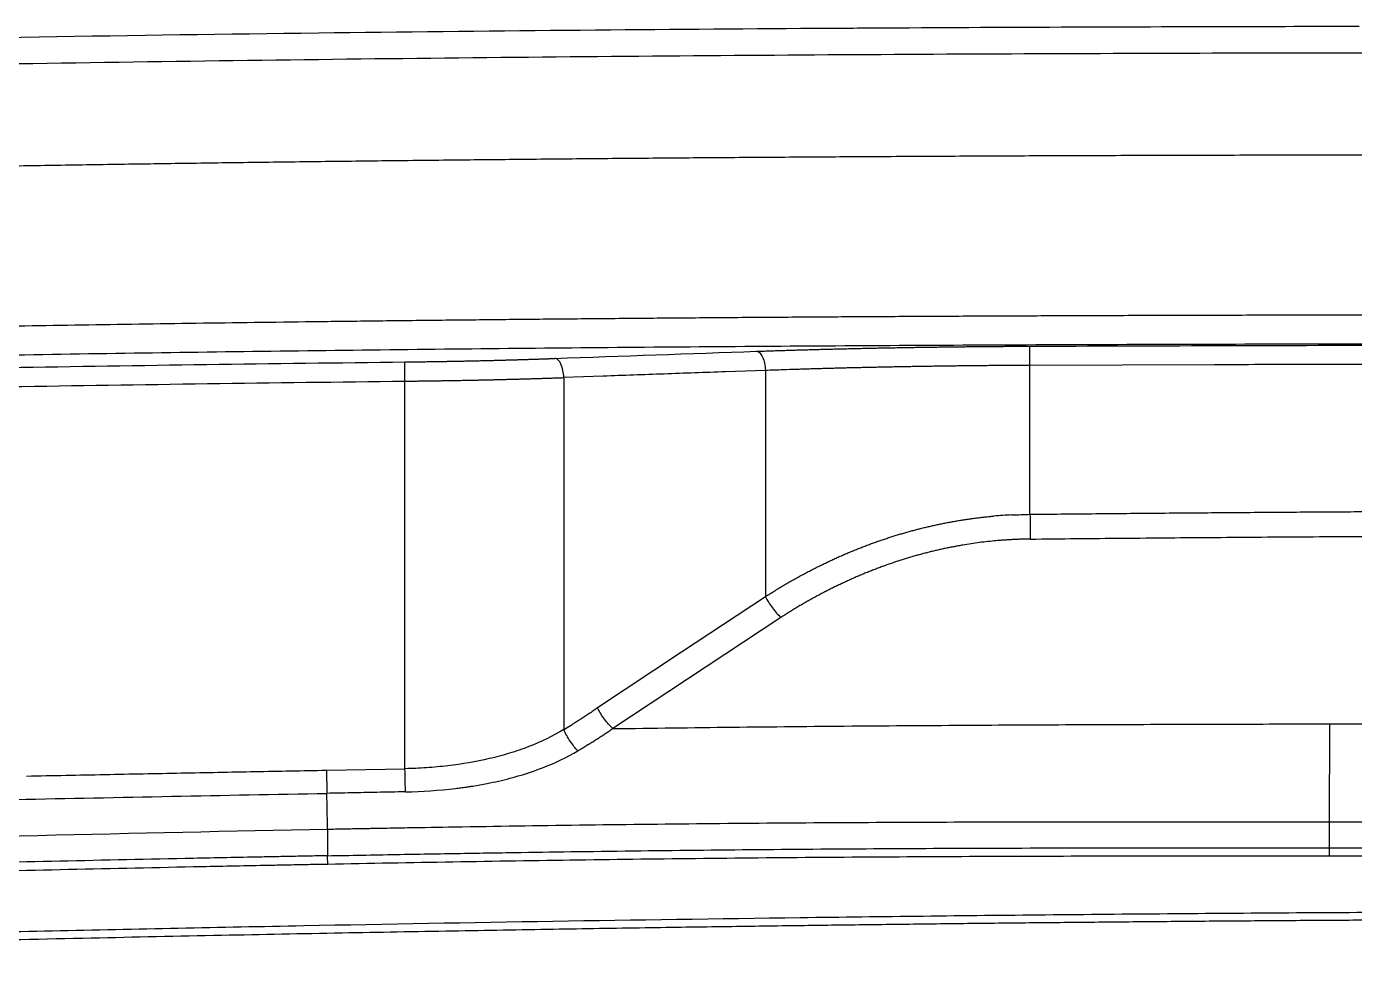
# Model space of a CAD drawing. Extents: x -50 to 28, y -10 to 124.
# Drawn here: x -24.33 to -14.53, y 71.88 to 78.93 of the extents above; entities that cross this region are included whole.
import ezdxf

# ---------------------------------------------------------------- set-up
doc = ezdxf.new("R2010")
doc.units = 0
doc.header["$MEASUREMENT"] = 0
doc.layers.add('GEOMETRY', color=2, linetype='Continuous', lineweight=25)

# ---------------------------------------------------------------- blocks, each defined once
blk = doc.blocks.new('2026 EXCURSION-ENTICE')
at = {"layer": 'GEOMETRY'}
for p, q in [((-7.3957, -2.537), (-7.6891, -2.5473)), ((-7.3955, -2.5369), (-7.3955, -4.2059)), ((-4.0825, -2.4951), (-5.4433, -2.4997)), ((-5.4433, -3.5982), (-5.4433, -2.4997)), ((-10.054, -5.4746), (-10.054, -2.6159)), ((-8.5926, -2.5795), (-8.8826, -2.5899)), ((-8.8826, -2.5899), (-8.8826, -5.1854)), ((-7.3957, -4.2059), (-8.0152, -4.616)), ((-7.2813, -4.3591), (-8.5201, -5.1792)), ((-8.0152, -4.616), (-8.6345, -5.026)), ((-8.8826, -5.1854), (-8.8198, -5.148)), ((-10.6334, -5.4857), (-10.3426, -5.4801)), ((-10.3426, -5.4801), (-10.054, -5.4746)), ((-3.2337, -6.0576), (-3.2337, -5.8665)), ((-10.6252, -5.92), (-10.6252, -6.1166)), ((-3.2337, -6.0576), (0, -6.0576))]:
    blk.add_line(p, q, dxfattribs=at)
for points in [[(-10.6933, -0.0492), (-12.0412, -0.0658), (-13.4434, -0.0878), (-14.8694, -0.117)], [(-3.9987, -0.0023), (-4.8306, -0.0042), (-5.7324, -0.0076), (-6.6887, -0.0133)], [(-3.0144, -0.0005), (-3.3301, -0.0009), (-3.6585, -0.0015), (-3.9987, -0.0023)], [(-5.4439, -2.3582), (-4.5366, -2.3545), (-3.6293, -2.3522), (-2.722, -2.3506)], [(-8.9478, -2.4486), (-8.4518, -2.4303), (-7.9562, -2.4127), (-7.4606, -2.3956)], [(-7.2639, -2.5327), (-7.3081, -2.5342), (-7.352, -2.5356), (-7.3955, -2.537)], [(-7.1665, -2.5296), (-7.1991, -2.5306), (-7.2316, -2.5317), (-7.2639, -2.5327)], [(-5.5769, -3.6031), (-5.6214, -3.605), (-5.6658, -3.6078), (-5.7101, -3.6114)], [(-5.577, -3.6031), (-5.5324, -3.6015), (-5.4879, -3.5998), (-5.4433, -3.5982)], [(-8.8826, -5.1854), (-8.9623, -5.2337), (-9.0489, -5.2757), (-9.1409, -5.3115)], [(-8.5201, -5.1792), (-8.2272, -5.1751), (-7.9344, -5.1715), (-7.6415, -5.1682)], [(-7.6415, -5.1682), (-7.053, -5.1617), (-6.4645, -5.1569), (-5.876, -5.1534)], [(-9.2829, -5.3605), (-9.3315, -5.3754), (-9.3813, -5.3887), (-9.4319, -5.4005)], [(-9.1409, -5.3115), (-9.187, -5.3294), (-9.2344, -5.3457), (-9.2829, -5.3605)], [(-9.0401, -5.4684), (-8.9473, -5.4326), (-8.8595, -5.3908), (-8.7779, -5.3427)], [(-9.895, -5.4678), (-9.9478, -5.4714), (-10.0009, -5.4736), (-10.054, -5.4746)], [(-9.7374, -5.4533), (-9.7895, -5.4594), (-9.8421, -5.4643), (-9.895, -5.4678)], [(-9.4319, -5.4005), (-9.5307, -5.4236), (-9.6331, -5.441), (-9.7374, -5.4533)], [(-9.2798, -5.5453), (-9.197, -5.5235), (-9.1169, -5.498), (-9.0401, -5.4684)], [(-9.4489, -5.5838), (-9.3915, -5.5726), (-9.3351, -5.5598), (-9.2798, -5.5453)], [(-10.0509, -5.6454), (-9.9267, -5.6431), (-9.8027, -5.6347), (-9.681, -5.6201)], [(-9.681, -5.6201), (-9.6684, -5.6186), (-9.6558, -5.617), (-9.6432, -5.6154)], [(-9.6432, -5.6154), (-9.6295, -5.6136), (-9.6158, -5.6117), (-9.6022, -5.6097)], [(-9.5533, -5.6023), (-9.5359, -5.5995), (-9.5185, -5.5966), (-9.5012, -5.5936)], [(-9.5012, -5.5936), (-9.4837, -5.5905), (-9.4663, -5.5872), (-9.4489, -5.5838)], [(-8.7673, -5.8897), (-8.1528, -5.8815), (-7.5385, -5.8756), (-6.9239, -5.8719)], [(-6.9239, -5.8719), (-6.3094, -5.8682), (-5.6947, -5.8665), (-5.0797, -5.866)], [(-5.0797, -5.866), (-4.7722, -5.8658), (-4.4646, -5.8658), (-4.1569, -5.8659)], [(-4.1569, -5.8659), (-3.8496, -5.866), (-3.5421, -5.8663), (-3.2346, -5.8665)], [(-3.2346, -5.8665), (-2.1564, -5.8672), (-1.0782, -5.8675), (0, -5.8675)], [(-14.9, -6.022), (-13.475, -5.9819), (-12.0501, -5.9477), (-10.6252, -5.92)], [(-9.6891, -5.9035), (-9.3818, -5.8984), (-9.0745, -5.8938), (-8.7673, -5.8897)], [(-3.234, -6.1165), (-3.2339, -6.0929), (-3.2338, -6.0731), (-3.2337, -6.0576)], [(-10.624, -6.1776), (-10.6245, -6.1527), (-10.6249, -6.1322), (-10.6252, -6.1166)]]:
    blk.add_open_spline(points, degree=3, dxfattribs=at)
for points, knots in [([(-6.6887, -0.0133), (-6.8367, -0.0141), (-8.1006, -0.022), (-9.4539, -0.034), (-10.6933, -0.0492)], [474.750759, 474.750759, 474.750759, 474.750759, 486.41971, 573.546133, 573.546133, 573.546133, 573.546133]), ([(0, -0.1955), (-0.3224, -0.1955), (-0.6803, -0.1953), (-1.4508, -0.1951), (-1.8633, -0.1951), (-2.7301, -0.1956), (-3.1843, -0.1961), (-4.1248, -0.1979), (-4.6111, -0.1993), (-5.6084, -0.203), (-6.1194, -0.2054), (-7.1605, -0.2115), (-7.6907, -0.2152), (-8.7662, -0.224), (-9.3115, -0.2292), (-10.4135, -0.2411), (-10.9702, -0.2479), (-12.092, -0.2634), (-12.6571, -0.2721), (-13.7933, -0.2914), (-14.3643, -0.3021), (-16.0833, -0.3376), (-17.2375, -0.3658), (-19.5446, -0.4332), (-20.6977, -0.4724), (-22.4152, -0.5414), (-22.9856, -0.5661), (-24.12, -0.6194), (-24.6841, -0.6479), (-25.2442, -0.6787)], [0, 0, 0, 0, 0.0625, 0.0625, 0.125, 0.125, 0.1875, 0.1875, 0.25, 0.25, 0.3125, 0.3125, 0.375, 0.375, 0.4375, 0.4375, 0.5, 0.5, 0.5625, 0.5625, 0.625, 0.625, 0.75, 0.75, 0.875, 0.875, 0.9375, 0.9375, 1, 1, 1, 1]), ([(-6.5387, -0.9607), (-6.7203, -0.9618), (-7.0819, -0.9639), (-7.622, -0.9677), (-8.1576, -0.9718), (-8.6886, -0.9763), (-9.2151, -0.9813), (-9.7371, -0.9866), (-10.2545, -0.9924), (-10.7674, -0.9985), (-11.2757, -1.005), (-11.7795, -1.012), (-12.2788, -1.0193), (-12.7735, -1.0271), (-13.2637, -1.0352), (-13.7493, -1.0438), (-14.2304, -1.0528), (-14.5497, -1.0591), (-14.7085, -1.0623)], [0, 0, 0, 0, 0.066663, 0.13277, 0.198322, 0.263319, 0.327761, 0.391648, 0.45498, 0.517757, 0.579979, 0.641646, 0.702759, 0.763316, 0.823319, 0.882767, 0.941661, 1, 1, 1, 1]), ([(-2.9188, -0.9487), (-3.1283, -0.949), (-3.544, -0.9495), (-4.1625, -0.9509), (-4.7709, -0.9527), (-5.3692, -0.9549), (-5.9573, -0.9575), (-6.346, -0.9597), (-6.5387, -0.9607)], [0, 0, 0, 0, 0.173652, 0.34451, 0.512574, 0.677843, 0.840318, 1, 1, 1, 1]), ([(-17.9966, -2.321), (-17.8713, -2.3174), (-17.6197, -2.3103), (-17.2407, -2.3001), (-16.8584, -2.2902), (-16.4728, -2.2805), (-16.084, -2.2712), (-15.692, -2.2621), (-15.2967, -2.2534), (-14.8981, -2.2449), (-14.4963, -2.2367), (-14.0913, -2.2288), (-13.683, -2.2212), (-13.2714, -2.2139), (-12.8566, -2.2069), (-12.4386, -2.2002), (-12.0173, -2.1938), (-11.5927, -2.1876), (-11.1649, -2.1818), (-10.7338, -2.1763), (-10.2995, -2.171), (-9.862, -2.166), (-9.4212, -2.1614), (-8.9771, -2.157), (-8.5298, -2.1529), (-8.0792, -2.1491), (-7.6254, -2.1456), (-7.3218, -2.1435), (-7.1694, -2.1425)], [0, 0, 0, 0, 0.0347166, 0.0697326, 0.105048, 0.1406628, 0.176577, 0.2127907, 0.2493039, 0.2861167, 0.323229, 0.360641, 0.3983526, 0.4363638, 0.4746747, 0.5132854, 0.5521958, 0.5914059, 0.6309159, 0.6707257, 0.7108353, 0.7512447, 0.7919541, 0.8329634, 0.8742726, 0.9158817, 0.9577909, 1, 1, 1, 1]), ([(-7.1694, -2.1425), (-7.0198, -2.1415), (-6.7197, -2.1396), (-6.4197, -2.1379), (-6.2692, -2.1371)], [0, 0, 0, 0, 0.498689, 1, 1, 1, 1]), ([(-6.2692, -2.1371), (-6.1216, -2.1364), (-5.8193, -2.1348), (-5.3553, -2.1329), (-4.8703, -2.131), (-4.3643, -2.1294), (-3.8373, -2.128), (-3.2893, -2.1267), (-2.3334, -2.1249), (-0.9632, -2.1234), (0.844, -2.1234), (2.6503, -2.1252), (4.4706, -2.1293), (6.2655, -2.1362), (8.6973, -2.1525), (11.6629, -2.1848), (14.6294, -2.2368), (16.9551, -2.2914), (18.3394, -2.3302), (19.3219, -2.3611), (19.9224, -2.381), (20.513, -2.4018), (21.0937, -2.4234), (21.6645, -2.4457), (22.0417, -2.4614), (22.2287, -2.4692)], [0, 0, 0, 0, 0.015542, 0.031821, 0.048837, 0.06659, 0.08508, 0.104306, 0.12427, 0.185687, 0.248533, 0.31448, 0.375814, 0.440132, 0.503402, 0.631776, 0.752293, 0.815682, 0.876634, 0.898062, 0.919143, 0.939877, 0.960264, 0.980305, 1, 1, 1, 1]), ([(36.6428, -38.9849), (36.6428, -38.9538), (36.6428, -38.9209), (36.6428, -38.8518), (36.6428, -38.8157), (36.6428, -38.7044), (36.6428, -38.6259), (36.6429, -38.4716), (36.6429, -38.3959), (36.6429, -38.2918), (36.6429, -38.2586), (36.6429, -38.196), (36.6429, -38.1665), (36.643, -38.1112), (36.643, -38.0854), (36.643, -38.0366), (36.643, -38.0136), (36.643, -37.9686), (36.643, -37.9463), (36.643, -37.9016), (36.643, -37.8792), (36.643, -37.7674), (36.6431, -37.6779), (36.6431, -37.2302), (36.643, -36.8711), (36.6425, -36.1483), (36.642, -35.7846), (36.6407, -35.0531), (36.6397, -34.6853), (36.6362, -33.5784), (36.6327, -32.8363), (36.6258, -31.7329), (36.6232, -31.3667), (36.6174, -30.6389), (36.6143, -30.2773), (36.6073, -29.5579), (36.6036, -29.2001), (36.5954, -28.4845), (36.5909, -28.1267), (36.5766, -27.0538), (36.5657, -26.3392), (36.5282, -24.1982), (36.497, -22.7741), (36.4381, -20.634), (36.4164, -19.92), (36.3801, -18.8478), (36.3674, -18.4902), (36.3408, -17.775), (36.3267, -17.4174), (36.2972, -16.7019), (36.2818, -16.3439), (36.2492, -15.6276), (36.2321, -15.2693), (36.1961, -14.5528), (36.1772, -14.1946), (36.1373, -13.4788), (36.1163, -13.1213), (36.0491, -12.0493), (35.9987, -11.335), (35.8805, -9.9073), (35.8128, -9.1939), (35.7232, -8.3929), (35.713, -8.3039), (35.6975, -8.1705), (35.6923, -8.1261), (35.6818, -8.0371), (35.6765, -7.9925), (35.665, -7.9028), (35.6586, -7.8577), (35.6448, -7.7684), (35.6373, -7.7241), (35.6214, -7.6359), (35.6129, -7.5919), (35.5946, -7.5036), (35.5849, -7.4593), (35.4923, -7.0621), (35.374, -6.7174), (35.0708, -6.0592), (34.8858, -5.7456), (34.4563, -5.1619), (34.2117, -4.8918), (33.673, -4.4064), (33.379, -4.1911), (32.7534, -3.8241), (32.4219, -3.6725), (31.9069, -3.4974), (31.7324, -3.4478), (31.4674, -3.3867), (31.3785, -3.3686), (31.2447, -3.3449), (31.1999, -3.3375), (31.1102, -3.3239), (31.0652, -3.3177), (30.9981, -3.3092), (30.9757, -3.3065), (30.9311, -3.3012), (30.9089, -3.2986), (30.8644, -3.2933), (30.842, -3.2907), (30.7963, -3.2853), (30.7731, -3.2826), (30.702, -3.2744), (30.6528, -3.2687), (30.5544, -3.2576), (30.5054, -3.2521), (30.4346, -3.2442), (30.4114, -3.2416), (30.3659, -3.2366), (30.3436, -3.2342), (30.2768, -3.2269), (30.2323, -3.2221), (30.0987, -3.2078), (30.0097, -3.1985), (29.208, -3.1159), (28.4943, -3.0535), (27.0663, -2.9444), (26.3519, -2.8976), (25.4585, -2.8452), (25.2798, -2.835), (24.9224, -2.8152), (24.7437, -2.8055), (24.2082, -2.7773), (23.8523, -2.7596), (23.1438, -2.7258), (22.7911, -2.7098), (22.0879, -2.6794), (21.7373, -2.665), (21.0356, -2.6375), (20.6844, -2.6244), (19.9793, -2.5993), (19.6253, -2.5873), (18.9141, -2.5644), (18.5568, -2.5535), (17.8413, -2.5327), (17.4836, -2.5228), (16.41, -2.4947), (15.6939, -2.4779), (14.2607, -2.4478), (13.5436, -2.4345), (12.1094, -2.4109), (11.3923, -2.4007), (9.9589, -2.3829), (9.2426, -2.3754), (8.1688, -2.366), (7.8109, -2.3632), (7.2742, -2.3594), (7.0952, -2.3582), (6.734, -2.3559), (6.5517, -2.3549), (6.1823, -2.3529), (5.9953, -2.3519), (5.6165, -2.3502), (5.4248, -2.3494), (4.8447, -2.3471), (4.4512, -2.3459), (3.8632, -2.3443), (3.6676, -2.3438), (3.2794, -2.343), (3.0868, -2.3426), (2.7059, -2.3419), (2.5177, -2.3416), (2.1461, -2.3411), (1.9627, -2.3408), (1.5999, -2.3404), (1.4204, -2.3403), (1.0624, -2.34), (0.8835, -2.3399), (0.3468, -2.3397), (-0.0111, -2.3396), (-1.0845, -2.3399), (-1.8002, -2.3405), (-3.2315, -2.3427), (-3.9472, -2.3443), (-5.3786, -2.3489), (-6.0943, -2.352), (-7.5257, -2.3608), (-8.2412, -2.3663), (-9.6738, -2.3799), (-10.391, -2.3879), (-11.827, -2.4068), (-12.5458, -2.4177), (-13.983, -2.4426), (-14.7013, -2.4566), (-16.1362, -2.4882), (-16.8526, -2.5057), (-17.7473, -2.5302), (-17.9261, -2.5352), (-18.2839, -2.5455), (-18.4628, -2.5508), (-18.999, -2.5671), (-19.3554, -2.5785), (-20.0636, -2.6022), (-20.4155, -2.6146), (-21.1159, -2.6406), (-21.4645, -2.6541), (-22.1614, -2.6825), (-22.5098, -2.6974), (-23.2094, -2.7289), (-23.5607, -2.7454), (-24.2677, -2.7804), (-24.6234, -2.7989), (-25.1589, -2.8282), (-25.3376, -2.8382), (-25.695, -2.8589), (-25.8737, -2.8696), (-26.4099, -2.9025), (-26.7676, -2.9259), (-27.4834, -2.9761), (-27.8414, -3.0029), (-28.5569, -3.0608), (-28.9143, -3.0919), (-29.4497, -3.1421), (-29.6281, -3.1595), (-29.8954, -3.1866), (-29.9845, -3.1958), (-30.1181, -3.2099), (-30.1626, -3.2146), (-30.2294, -3.2218), (-30.2518, -3.2242), (-30.2974, -3.2291), (-30.3205, -3.2317), (-30.3913, -3.2394), (-30.4403, -3.2448), (-30.5396, -3.2559), (-30.5898, -3.2616), (-30.6878, -3.2727), (-30.7354, -3.2782), (-30.8272, -3.2889), (-30.8713, -3.2941), (-30.938, -3.302), (-30.9602, -3.3046), (-31.0049, -3.3101), (-31.0274, -3.3129), (-31.0947, -3.3217), (-31.1396, -3.3282), (-31.274, -3.3493), (-31.3632, -3.3657), (-31.8068, -3.4586), (-32.154, -3.5691), (-32.8192, -3.8576), (-33.1371, -4.0356), (-33.7306, -4.4522), (-34.0061, -4.6908), (-34.5034, -5.2184), (-34.7251, -5.5074), (-35.1057, -6.1243), (-35.2647, -6.4521), (-35.4513, -6.9629), (-35.5048, -7.1361), (-35.5721, -7.4008), (-35.5923, -7.4898), (-35.6191, -7.6236), (-35.6274, -7.6682), (-35.6391, -7.7352), (-35.6429, -7.7576), (-35.6501, -7.8023), (-35.6536, -7.8248), (-35.6601, -7.8689), (-35.6632, -7.8904), (-35.669, -7.9335), (-35.6718, -7.9552), (-35.6773, -7.9995), (-35.68, -8.022), (-35.6853, -8.0666), (-35.6879, -8.0888), (-35.701, -8.1998), (-35.7113, -8.2888), (-35.7416, -8.5557), (-35.7611, -8.7338), (-35.8548, -9.6244), (-35.9185, -10.3381), (-36.0299, -11.7663), (-36.0776, -12.4807), (-36.163, -13.9102), (-36.2007, -14.6252), (-36.2697, -16.0552), (-36.3009, -16.7704), (-36.3576, -18.2009), (-36.3831, -18.9162), (-36.4295, -20.3451), (-36.4503, -21.0586), (-36.488, -22.4845), (-36.5049, -23.1969), (-36.5351, -24.6223), (-36.5485, -25.3353), (-36.5723, -26.7631), (-36.5827, -27.478), (-36.5939, -28.3724), (-36.5961, -28.5513), (-36.6003, -28.9091), (-36.6023, -29.088), (-36.608, -29.6253), (-36.6116, -29.9845), (-36.618, -30.7077), (-36.621, -31.0717), (-36.6263, -31.8041), (-36.6286, -32.1726), (-36.6349, -33.2816), (-36.6379, -34.0258), (-36.6409, -35.1326), (-36.6416, -35.4999), (-36.6426, -36.2298), (-36.6429, -36.5923), (-36.6431, -37.3131), (-36.6431, -37.6713), (-36.643, -38.0739), (-36.643, -38.1187), (-36.643, -38.2079), (-36.6429, -38.2521), (-36.6429, -38.3384), (-36.6429, -38.3806), (-36.6429, -38.4626), (-36.6429, -38.5024), (-36.6428, -38.6188), (-36.6428, -38.6921), (-36.6428, -38.8373), (-36.6428, -38.9094), (-36.6428, -38.9849)], [0, 0, 0, 0, 0.000488, 0.000488, 0.000977, 0.000977, 0.001953, 0.001953, 0.00293, 0.00293, 0.003418, 0.003418, 0.003906, 0.003906, 0.004395, 0.004395, 0.004883, 0.004883, 0.005371, 0.005371, 0.005859, 0.005859, 0.007813, 0.007813, 0.015625, 0.015625, 0.023438, 0.023438, 0.03125, 0.03125, 0.046875, 0.046875, 0.054688, 0.054688, 0.0625, 0.0625, 0.070313, 0.070313, 0.078125, 0.078125, 0.09375, 0.09375, 0.125, 0.125, 0.140625, 0.140625, 0.148438, 0.148438, 0.15625, 0.15625, 0.164063, 0.164063, 0.171875, 0.171875, 0.179688, 0.179688, 0.1875, 0.1875, 0.203125, 0.203125, 0.21875, 0.21875, 0.220703, 0.220703, 0.22168, 0.22168, 0.222656, 0.222656, 0.223633, 0.223633, 0.224609, 0.224609, 0.225586, 0.225586, 0.226563, 0.226563, 0.234375, 0.234375, 0.242188, 0.242188, 0.25, 0.25, 0.257813, 0.257813, 0.265625, 0.265625, 0.269531, 0.269531, 0.271484, 0.271484, 0.272461, 0.272461, 0.273438, 0.273438, 0.273926, 0.273926, 0.274414, 0.274414, 0.274902, 0.274902, 0.275391, 0.275391, 0.276367, 0.276367, 0.277344, 0.277344, 0.277832, 0.277832, 0.27832, 0.27832, 0.279297, 0.279297, 0.28125, 0.28125, 0.296875, 0.296875, 0.3125, 0.3125, 0.316406, 0.316406, 0.320313, 0.320313, 0.328125, 0.328125, 0.335938, 0.335938, 0.34375, 0.34375, 0.351563, 0.351563, 0.359375, 0.359375, 0.367188, 0.367188, 0.375, 0.375, 0.390625, 0.390625, 0.40625, 0.40625, 0.421875, 0.421875, 0.4375, 0.4375, 0.445313, 0.445313, 0.449219, 0.449219, 0.453125, 0.453125, 0.457031, 0.457031, 0.460938, 0.460938, 0.46875, 0.46875, 0.472656, 0.472656, 0.476563, 0.476563, 0.480469, 0.480469, 0.484375, 0.484375, 0.488281, 0.488281, 0.492188, 0.492188, 0.5, 0.5, 0.515625, 0.515625, 0.53125, 0.53125, 0.546875, 0.546875, 0.5625, 0.5625, 0.578125, 0.578125, 0.59375, 0.59375, 0.609375, 0.609375, 0.625, 0.625, 0.628906, 0.628906, 0.632813, 0.632813, 0.640625, 0.640625, 0.648438, 0.648438, 0.65625, 0.65625, 0.664063, 0.664063, 0.671875, 0.671875, 0.679688, 0.679688, 0.683594, 0.683594, 0.6875, 0.6875, 0.695313, 0.695313, 0.703125, 0.703125, 0.710938, 0.710938, 0.714844, 0.714844, 0.716797, 0.716797, 0.717773, 0.717773, 0.718262, 0.718262, 0.71875, 0.71875, 0.719727, 0.719727, 0.720703, 0.720703, 0.72168, 0.72168, 0.722656, 0.722656, 0.723145, 0.723145, 0.723633, 0.723633, 0.724609, 0.724609, 0.726563, 0.726563, 0.734375, 0.734375, 0.742188, 0.742188, 0.75, 0.75, 0.757813, 0.757813, 0.765625, 0.765625, 0.769531, 0.769531, 0.771484, 0.771484, 0.772461, 0.772461, 0.772949, 0.772949, 0.773438, 0.773438, 0.773926, 0.773926, 0.774414, 0.774414, 0.774902, 0.774902, 0.775391, 0.775391, 0.777344, 0.777344, 0.78125, 0.78125, 0.796875, 0.796875, 0.8125, 0.8125, 0.828125, 0.828125, 0.84375, 0.84375, 0.859375, 0.859375, 0.875, 0.875, 0.890625, 0.890625, 0.90625, 0.90625, 0.921875, 0.921875, 0.925781, 0.925781, 0.929688, 0.929688, 0.9375, 0.9375, 0.945313, 0.945313, 0.953125, 0.953125, 0.96875, 0.96875, 0.976563, 0.976563, 0.984375, 0.984375, 0.992188, 0.992188, 0.993164, 0.993164, 0.994141, 0.994141, 0.995117, 0.995117, 0.996094, 0.996094, 0.998047, 0.998047, 1, 1, 1, 1]), ([(-9.2035, -2.4571), (-9.1938, -2.4568), (-9.1744, -2.4562), (-9.1455, -2.4553), (-9.1168, -2.4544), (-9.0882, -2.4534), (-9.0598, -2.4525), (-9.0316, -2.4515), (-9.0035, -2.4506), (-8.9755, -2.4496), (-8.9571, -2.4489), (-8.9478, -2.4486)], [0, 0, 0, 0, 0.111311, 0.222532, 0.333679, 0.444771, 0.555825, 0.666857, 0.777885, 0.888927, 1, 1, 1, 1]), ([(-8.8826, -2.5899), (-8.8831, -2.5719), (-8.8852, -2.5539), (-8.8922, -2.5204), (-8.8972, -2.505), (-8.9092, -2.4789), (-8.9162, -2.4683), (-8.9315, -2.4534), (-8.9397, -2.4491), (-8.9478, -2.4483)], [0, 0, 0, 0, 0.25, 0.25, 0.5, 0.5, 0.75, 0.75, 1, 1, 1, 1]), ([(-7.4606, -2.3956), (-7.4475, -2.3952), (-7.4214, -2.3943), (-7.382, -2.393), (-7.3424, -2.3917), (-7.3028, -2.3904), (-7.2629, -2.3892), (-7.2229, -2.3879), (-7.1828, -2.3867), (-7.1425, -2.3856), (-7.102, -2.3844), (-7.0614, -2.3833), (-7.0207, -2.3821), (-6.9934, -2.3814), (-6.9797, -2.3811)], [0, 0, 0, 0, 0.083567, 0.167066, 0.250504, 0.33389, 0.417231, 0.500535, 0.583809, 0.66706, 0.750298, 0.833528, 0.91676, 1, 1, 1, 1]), ([(-7.4606, -2.3954), (-7.4524, -2.3962), (-7.4443, -2.4005), (-7.4291, -2.4154), (-7.4221, -2.426), (-7.4101, -2.452), (-7.4052, -2.4674), (-7.3983, -2.5009), (-7.3962, -2.5189), (-7.3957, -2.5369)], [0, 0, 0, 0, 0.25, 0.25, 0.5, 0.5, 0.75, 0.75, 1, 1, 1, 1]), ([(-6.9797, -2.3811), (-6.966, -2.3807), (-6.9386, -2.38), (-6.8974, -2.3789), (-6.856, -2.3779), (-6.8146, -2.3769), (-6.7731, -2.376), (-6.7315, -2.375), (-6.6897, -2.3741), (-6.6479, -2.3732), (-6.606, -2.3723), (-6.564, -2.3715), (-6.5219, -2.3707), (-6.4938, -2.3701), (-6.4797, -2.3699)], [0, 0, 0, 0, 0.0837183, 0.1673404, 0.2508742, 0.3343275, 0.4177082, 0.501024, 0.5842829, 0.6674927, 0.7506615, 0.833797, 0.9169072, 1, 1, 1, 1]), ([(-6.4797, -2.3699), (-6.4656, -2.3696), (-6.4373, -2.3691), (-6.3949, -2.3683), (-6.3523, -2.3676), (-6.3096, -2.3669), (-6.2669, -2.3662), (-6.2241, -2.3656), (-6.1812, -2.365), (-6.1382, -2.3644), (-6.0951, -2.3638), (-6.052, -2.3632), (-6.0088, -2.3627), (-5.9799, -2.3624), (-5.9654, -2.3622)], [0, 0, 0, 0, 0.083334, 0.16664, 0.249928, 0.333206, 0.41648, 0.49976, 0.583054, 0.666368, 0.749712, 0.833093, 0.91652, 1, 1, 1, 1]), ([(-5.9654, -2.3622), (-5.951, -2.362), (-5.922, -2.3617), (-5.8785, -2.3613), (-5.8351, -2.3608), (-5.7916, -2.3604), (-5.7481, -2.3601), (-5.7047, -2.3597), (-5.6612, -2.3594), (-5.6177, -2.3591), (-5.5743, -2.3588), (-5.5308, -2.3586), (-5.4874, -2.3584), (-5.4584, -2.3583), (-5.4439, -2.3582)], [0, 0, 0, 0, 0.0837, 0.167306, 0.250826, 0.334269, 0.417643, 0.500955, 0.584214, 0.667429, 0.750606, 0.833755, 0.916884, 1, 1, 1, 1]), ([(-5.4433, -2.4997), (-5.4434, -2.4818), (-5.4435, -2.4639), (-5.4436, -2.4306), (-5.4437, -2.4152), (-5.4438, -2.3892), (-5.4438, -2.3786), (-5.4439, -2.3635), (-5.4439, -2.3591), (-5.4439, -2.3581)], [0, 0, 0, 0, 0.25, 0.25, 0.5, 0.5, 0.75, 0.75, 1, 1, 1, 1]), ([(-21.6891, -2.7533), (-21.2161, -2.7342), (-20.7423, -2.7164), (-20.0258, -2.691), (-19.786, -2.6828), (-19.3044, -2.6669), (-19.0627, -2.6592), (-18.5779, -2.6442), (-18.335, -2.637), (-17.8494, -2.623), (-17.6065, -2.6163), (-16.8777, -2.5967), (-16.3915, -2.5846), (-14.9314, -2.5508), (-13.9561, -2.5316), (-12.0049, -2.4989), (-11.0293, -2.4854), (-10.0556, -2.4744)], [0, 0, 0, 0, 0.125, 0.125, 0.1875, 0.1875, 0.25, 0.25, 0.3125, 0.3125, 0.375, 0.375, 0.5, 0.5, 0.75, 0.75, 1, 1, 1, 1]), ([(-10.0556, -2.4744), (-10.0492, -2.4744), (-10.0363, -2.4742), (-10.0233, -2.4741), (-10.0169, -2.474)], [0, 0, 0, 0, 0.500054, 1, 1, 1, 1]), ([(-10.054, -2.6159), (-10.0542, -2.598), (-10.0544, -2.5801), (-10.0548, -2.5468), (-10.055, -2.5315), (-10.0553, -2.5055), (-10.0554, -2.4948), (-10.0556, -2.4798), (-10.0556, -2.4754), (-10.0556, -2.4744)], [0, 0, 0, 0, 0.25, 0.25, 0.5, 0.5, 0.75, 0.75, 1, 1, 1, 1]), ([(-10.0169, -2.474), (-10.0067, -2.4739), (-9.9862, -2.4736), (-9.9554, -2.4732), (-9.9247, -2.4728), (-9.894, -2.4723), (-9.8633, -2.4719), (-9.8326, -2.4714), (-9.8019, -2.4709), (-9.7712, -2.4704), (-9.7507, -2.47), (-9.7405, -2.4698)], [0, 0, 0, 0, 0.11082, 0.22167, 0.332568, 0.443534, 0.554584, 0.665737, 0.777013, 0.888427, 1, 1, 1, 1]), ([(-9.7405, -2.4698), (-9.7303, -2.4696), (-9.71, -2.4693), (-9.6795, -2.4687), (-9.6491, -2.4681), (-9.6187, -2.4675), (-9.5885, -2.4669), (-9.5583, -2.4662), (-9.5282, -2.4656), (-9.4981, -2.4649), (-9.4781, -2.4644), (-9.4682, -2.4642)], [0, 0, 0, 0, 0.111195, 0.222328, 0.333416, 0.444478, 0.55553, 0.66659, 0.777677, 0.888808, 1, 1, 1, 1]), ([(-9.4682, -2.4642), (-9.4582, -2.4639), (-9.4383, -2.4634), (-9.4086, -2.4627), (-9.379, -2.462), (-9.3495, -2.4612), (-9.3201, -2.4604), (-9.2908, -2.4596), (-9.2616, -2.4588), (-9.2325, -2.4579), (-9.2132, -2.4574), (-9.2035, -2.4571)], [0, 0, 0, 0, 0.111084, 0.222136, 0.333171, 0.444207, 0.555262, 0.666351, 0.777493, 0.888703, 1, 1, 1, 1]), ([(-6.9316, -2.5227), (-6.9447, -2.523), (-6.971, -2.5238), (-7.0103, -2.5249), (-7.0495, -2.526), (-7.0886, -2.5272), (-7.1276, -2.5284), (-7.1535, -2.5292), (-7.1665, -2.5296)], [0, 0, 0, 0, 0.166016, 0.3322923, 0.4988287, 0.6656255, 0.8326825, 1, 1, 1, 1]), ([(-6.447, -2.5115), (-6.4606, -2.5117), (-6.4878, -2.5123), (-6.5285, -2.5131), (-6.5691, -2.5139), (-6.6097, -2.5148), (-6.6502, -2.5157), (-6.6906, -2.5166), (-6.731, -2.5176), (-6.7713, -2.5185), (-6.8115, -2.5195), (-6.8516, -2.5206), (-6.8917, -2.5216), (-6.9183, -2.5223), (-6.9316, -2.5227)], [0, 0, 0, 0, 0.082769, 0.16564, 0.248614, 0.33169, 0.414869, 0.498151, 0.581536, 0.665023, 0.748613, 0.832306, 0.916101, 1, 1, 1, 1]), ([(-5.4433, -2.4997), (-5.4573, -2.4998), (-5.4853, -2.4999), (-5.5272, -2.5002), (-5.5692, -2.5004), (-5.6111, -2.5007), (-5.6531, -2.501), (-5.6951, -2.5013), (-5.7371, -2.5017), (-5.7791, -2.5021), (-5.821, -2.5025), (-5.863, -2.5029), (-5.9049, -2.5033), (-5.9469, -2.5038), (-5.9888, -2.5043), (-6.0307, -2.5048), (-6.0725, -2.5054), (-6.1143, -2.506), (-6.1561, -2.5066), (-6.1978, -2.5072), (-6.2395, -2.5078), (-6.2811, -2.5085), (-6.3227, -2.5092), (-6.3642, -2.5099), (-6.4057, -2.5107), (-6.4332, -2.5112), (-6.447, -2.5115)], [0, 0, 0, 0, 0.041372, 0.08277, 0.124194, 0.165643, 0.207117, 0.248617, 0.290143, 0.331694, 0.37327, 0.414873, 0.456501, 0.498154, 0.539833, 0.581538, 0.623269, 0.665025, 0.706807, 0.748614, 0.790447, 0.832306, 0.874191, 0.916102, 0.958038, 1, 1, 1, 1]), ([(-3.4021, -2.4935), (-3.5168, -2.4938), (-3.7436, -2.4943), (-3.9704, -2.4949), (-4.0825, -2.4951)], [0, 0, 0, 0, 0.505778, 1, 1, 1, 1]), ([(-2.7217, -2.4922), (-2.8361, -2.4924), (-3.0629, -2.4928), (-3.2897, -2.4933), (-3.4021, -2.4935)], [0, 0, 0, 0, 0.504429, 1, 1, 1, 1]), ([(-15.8869, -2.7145), (-14.9162, -2.692), (-13.9436, -2.6729), (-11.998, -2.6404), (-11.0252, -2.6269), (-10.054, -2.6159)], [0, 0, 0, 0, 0.5, 0.5, 1, 1, 1, 1]), ([(-10.054, -2.6159), (-10.0443, -2.6158), (-10.0247, -2.6156), (-9.9954, -2.6153), (-9.9661, -2.615), (-9.9367, -2.6146), (-9.9072, -2.6142), (-9.8777, -2.6138), (-9.8482, -2.6134), (-9.8186, -2.613), (-9.789, -2.6125), (-9.7594, -2.6121), (-9.7298, -2.6116), (-9.7002, -2.6111), (-9.6705, -2.6106), (-9.6409, -2.61), (-9.6112, -2.6095), (-9.5816, -2.6089), (-9.5519, -2.6083), (-9.5223, -2.6077), (-9.4927, -2.6071), (-9.4631, -2.6065), (-9.4335, -2.6058), (-9.404, -2.6051), (-9.3745, -2.6044), (-9.345, -2.6037), (-9.3156, -2.603), (-9.2862, -2.6022), (-9.2569, -2.6015), (-9.2276, -2.6007), (-9.1984, -2.5999), (-9.1693, -2.5991), (-9.1402, -2.5982), (-9.1112, -2.5974), (-9.0823, -2.5965), (-9.0535, -2.5956), (-9.0248, -2.5947), (-8.9961, -2.5938), (-8.9676, -2.5929), (-8.9392, -2.5919), (-8.9109, -2.5909), (-8.8921, -2.5903), (-8.8827, -2.5899)], [0, 0, 0, 0, 0.0240656, 0.0481791, 0.0723404, 0.0965495, 0.1208065, 0.1451113, 0.1694639, 0.1938645, 0.2183129, 0.2428092, 0.2673534, 0.2919455, 0.3165855, 0.3412734, 0.3660092, 0.3907929, 0.4156246, 0.4405043, 0.4654318, 0.4904074, 0.5154309, 0.5405024, 0.5656218, 0.5907893, 0.6160047, 0.6412681, 0.6665796, 0.691939, 0.7173465, 0.742802, 0.7683055, 0.7938571, 0.8194567, 0.8451044, 0.8708001, 0.896544, 0.9223358, 0.9481758, 0.9740639, 1, 1, 1, 1]), ([(-7.6891, -2.5473), (-7.8404, -2.5526), (-8.1416, -2.5632), (-8.4428, -2.5741), (-8.5926, -2.5795)], [0, 0, 0, 0, 0.502387, 1, 1, 1, 1]), ([(-5.8384, -3.625), (-5.8278, -3.6237), (-5.8064, -3.6211), (-5.7743, -3.6175), (-5.7422, -3.6143), (-5.7208, -3.6123), (-5.7101, -3.6114)], [0, 0, 0, 0, 0.250571, 0.500746, 0.750549, 1, 1, 1, 1]), ([(-5.4433, -3.5982), (-5.2912, -3.5966), (-4.9871, -3.5935), (-4.5311, -3.5894), (-4.0755, -3.5856), (-3.6201, -3.5822), (-3.1652, -3.5792), (-2.862, -3.5775), (-2.7104, -3.5766)], [0, 0, 0, 0, 0.166978, 0.333832, 0.500561, 0.667165, 0.833645, 1, 1, 1, 1]), ([(-5.4433, -3.5982), (-5.443, -3.6309), (-5.4427, -3.6637), (-5.4421, -3.7256), (-5.4418, -3.7549), (-5.4415, -3.7808)], [0, 0, 0, 0, 0.5, 0.5, 1, 1, 1, 1]), ([(-6.4844, -3.7702), (-6.4739, -3.7668), (-6.4531, -3.7601), (-6.4217, -3.7504), (-6.3903, -3.741), (-6.3588, -3.7319), (-6.3274, -3.7231), (-6.2959, -3.7146), (-6.2644, -3.7064), (-6.2433, -3.7011), (-6.2328, -3.6985)], [0, 0, 0, 0, 0.126418, 0.252413, 0.377994, 0.50317, 0.627949, 0.752341, 0.876355, 1, 1, 1, 1]), ([(-6.2328, -3.6985), (-6.2221, -3.6959), (-6.2006, -3.6907), (-6.1683, -3.6833), (-6.136, -3.6761), (-6.1036, -3.6693), (-6.0713, -3.6628), (-6.0389, -3.6566), (-6.0065, -3.6507), (-5.9849, -3.647), (-5.9741, -3.6451)], [0, 0, 0, 0, 0.126133, 0.251921, 0.377376, 0.502507, 0.627325, 0.751839, 0.876061, 1, 1, 1, 1]), ([(-5.9741, -3.6451), (-5.9628, -3.6433), (-5.9402, -3.6395), (-5.9063, -3.6343), (-5.8724, -3.6294), (-5.8498, -3.6265), (-5.8384, -3.625)], [0, 0, 0, 0, 0.250807, 0.50106, 0.750783, 1, 1, 1, 1]), ([(-6.9608, -3.9616), (-6.9503, -3.9566), (-6.9294, -3.9466), (-6.8979, -3.932), (-6.8664, -3.9176), (-6.8348, -3.9036), (-6.8031, -3.8898), (-6.7714, -3.8764), (-6.7397, -3.8634), (-6.7079, -3.8506), (-6.6761, -3.8382), (-6.6442, -3.826), (-6.6123, -3.8142), (-6.5804, -3.8027), (-6.5484, -3.7915), (-6.5164, -3.7807), (-6.495, -3.7737), (-6.4844, -3.7702)], [0, 0, 0, 0, 0.068655, 0.137008, 0.205064, 0.272826, 0.340298, 0.407484, 0.474389, 0.541016, 0.60737, 0.673455, 0.739275, 0.804836, 0.87014, 0.935194, 1, 1, 1, 1]), ([(-5.4415, -3.7808), (-5.4519, -3.7809), (-5.4727, -3.7812), (-5.504, -3.782), (-5.5352, -3.7831), (-5.5665, -3.7845), (-5.5978, -3.7862), (-5.6291, -3.7883), (-5.6604, -3.7906), (-5.702, -3.7941), (-5.7538, -3.7993), (-5.8158, -3.8067), (-5.8777, -3.8153), (-5.9188, -3.822), (-5.9393, -3.8253)], [0, 0, 0, 0, 0.062268, 0.124576, 0.186933, 0.24935, 0.311836, 0.374401, 0.437054, 0.499805, 0.624588, 0.749498, 0.874611, 1, 1, 1, 1]), ([(-5.4415, -3.7808), (-5.2155, -3.7785), (-4.9875, -3.7762), (-4.5314, -3.7721), (-4.3032, -3.7702), (-3.8479, -3.7666), (-3.6206, -3.765), (-3.1664, -3.762), (-2.9394, -3.7606), (-2.7121, -3.7594)], [0, 0, 0, 0, 0.25, 0.25, 0.5, 0.5, 0.75, 0.75, 1, 1, 1, 1]), ([(-5.9393, -3.8253), (-5.9501, -3.8272), (-5.9716, -3.8309), (-6.0038, -3.8369), (-6.036, -3.8432), (-6.0681, -3.8498), (-6.1002, -3.8567), (-6.1323, -3.864), (-6.1643, -3.8716), (-6.1963, -3.8795), (-6.2283, -3.8878), (-6.2602, -3.8963), (-6.2921, -3.9052), (-6.3239, -3.9145), (-6.3557, -3.924), (-6.3875, -3.9339), (-6.4086, -3.9408), (-6.4191, -3.9442)], [0, 0, 0, 0, 0.065615, 0.131337, 0.197177, 0.263144, 0.329248, 0.3955, 0.461909, 0.528485, 0.595238, 0.662178, 0.729313, 0.796653, 0.864208, 0.931988, 1, 1, 1, 1]), ([(-7.3955, -4.2059), (-7.3846, -4.1988), (-7.3627, -4.1848), (-7.3296, -4.1641), (-7.2964, -4.1438), (-7.2631, -4.1239), (-7.2298, -4.1044), (-7.1964, -4.0852), (-7.163, -4.0664), (-7.1294, -4.048), (-7.0958, -4.03), (-7.0622, -4.0123), (-7.0285, -3.995), (-6.9947, -3.9781), (-6.9721, -3.9671), (-6.9608, -3.9616)], [0, 0, 0, 0, 0.079519, 0.15859, 0.237218, 0.315405, 0.393157, 0.470477, 0.54737, 0.62384, 0.699891, 0.775528, 0.850756, 0.925578, 1, 1, 1, 1]), ([(-6.4191, -3.9442), (-6.43, -3.9478), (-6.4517, -3.955), (-6.4842, -3.9661), (-6.5166, -3.9776), (-6.5489, -3.9895), (-6.5812, -4.0016), (-6.6134, -4.0142), (-6.6455, -4.027), (-6.6776, -4.0402), (-6.7096, -4.0537), (-6.7415, -4.0676), (-6.7734, -4.0817), (-6.8052, -4.0963), (-6.837, -4.1111), (-6.858, -4.1213), (-6.8686, -4.1263)], [0, 0, 0, 0, 0.0698085, 0.1398289, 0.2100708, 0.2805437, 0.3512571, 0.4222201, 0.4934421, 0.5649323, 0.6366995, 0.7087527, 0.7811007, 0.8537522, 0.9267158, 1, 1, 1, 1]), ([(-7.3957, -4.2059), (-7.3807, -4.2343), (-7.3627, -4.2627), (-7.3236, -4.3151), (-7.3024, -4.3391), (-7.2813, -4.3591)], [0, 0, 0, 0, 0.5, 0.5, 1, 1, 1, 1]), ([(-6.8686, -4.1263), (-6.8794, -4.1316), (-6.9009, -4.1422), (-6.9331, -4.1584), (-6.9652, -4.1749), (-6.9972, -4.1918), (-7.0291, -4.209), (-7.061, -4.2266), (-7.0927, -4.2445), (-7.1244, -4.2627), (-7.156, -4.2813), (-7.1874, -4.3002), (-7.2188, -4.3195), (-7.2502, -4.3391), (-7.2709, -4.3524), (-7.2813, -4.359)], [0, 0, 0, 0, 0.074907, 0.150119, 0.225645, 0.301494, 0.377673, 0.454192, 0.531058, 0.60828, 0.685865, 0.763822, 0.842159, 0.920882, 1, 1, 1, 1]), ([(-8.6967, -5.0692), (-8.7067, -5.0759), (-8.7167, -5.0826), (-8.7369, -5.0958), (-8.7472, -5.1025), (-8.7781, -5.1223), (-8.799, -5.1353), (-8.8198, -5.148)], [0, 0, 0, 0, 0.25, 0.25, 0.5, 0.5, 1, 1, 1, 1]), ([(-8.6345, -5.026), (-8.6459, -5.0341), (-8.6564, -5.0415), (-8.6769, -5.0557), (-8.6868, -5.0625), (-8.6967, -5.0692)], [0, 0, 0, 0, 0.5, 0.5, 1, 1, 1, 1]), ([(-8.5201, -5.1792), (-8.5412, -5.1593), (-8.5624, -5.1353), (-8.6015, -5.0829), (-8.6195, -5.0545), (-8.6345, -5.026)], [0, 0, 0, 0, 0.5, 0.5, 1, 1, 1, 1]), ([(-8.7779, -5.3427), (-8.7976, -5.3235), (-8.8175, -5.2993), (-8.8535, -5.2451), (-8.8697, -5.2153), (-8.8826, -5.1854)], [0, 0, 0, 0, 0.5, 0.5, 1, 1, 1, 1]), ([(-8.5201, -5.1792), (-8.5288, -5.1853), (-8.5463, -5.1976), (-8.573, -5.2157), (-8.6, -5.2336), (-8.6273, -5.2514), (-8.6551, -5.2691), (-8.6832, -5.2866), (-8.7021, -5.2981), (-8.7116, -5.3038)], [0, 0, 0, 0, 0.139435, 0.28, 0.421701, 0.564546, 0.70854, 0.853689, 1, 1, 1, 1]), ([(-5.876, -5.1534), (-5.7426, -5.1526), (-5.4784, -5.1511), (-5.0858, -5.1493), (-4.7006, -5.1478), (-4.3228, -5.1465), (-3.9525, -5.1455), (-3.5897, -5.1446), (-3.3503, -5.1442), (-3.2318, -5.1439)], [0, 0, 0, 0, 0.151309, 0.299802, 0.445478, 0.588336, 0.728376, 0.865598, 1, 1, 1, 1]), ([(-3.2337, -5.8665), (-3.2334, -5.7946), (-3.2331, -5.6956), (-3.2326, -5.5123), (-3.2324, -5.4455), (-3.2321, -5.3018), (-3.232, -5.225), (-3.2318, -5.144)], [0, 0, 0, 0, 0.5, 0.5, 0.75, 0.75, 1, 1, 1, 1]), ([(-3.2318, -5.1439), (-2.9606, -5.1434), (-2.4194, -5.1425), (-1.6095, -5.1415), (-0.8035, -5.1409), (-0.2674, -5.1408), (0, -5.1408)], [0, 0, 0, 0, 0.251787, 0.502382, 0.751788, 1, 1, 1, 1]), ([(-8.7116, -5.3038), (-8.722, -5.31), (-8.744, -5.3232), (-8.7662, -5.3359), (-8.7779, -5.3427)], [0, 0, 0, 0, 0.472919, 1, 1, 1, 1]), ([(-10.0509, -5.6453), (-10.0513, -5.6264), (-10.0517, -5.6006), (-10.0528, -5.5415), (-10.0534, -5.5081), (-10.054, -5.4746)], [0, 0, 0, 0, 0.5, 0.5, 1, 1, 1, 1]), ([(-12.8459, -5.5289), (-12.6527, -5.525), (-12.2723, -5.5173), (-11.7104, -5.5062), (-11.1661, -5.4957), (-10.809, -5.489), (-10.6334, -5.4857)], [0, 0, 0, 0, 0.261885, 0.515847, 0.761885, 1, 1, 1, 1]), ([(-10.6334, -5.4857), (-10.6328, -5.5192), (-10.6321, -5.5526), (-10.631, -5.6118), (-10.6305, -5.6375), (-10.6302, -5.6565)], [0, 0, 0, 0, 0.5, 0.5, 1, 1, 1, 1]), ([(-15.2136, -5.751), (-14.4497, -5.7338), (-13.6858, -5.7173), (-12.1579, -5.6857), (-11.3941, -5.6706), (-10.6302, -5.6565)], [0, 0, 0, 0, 0.5, 0.5, 1, 1, 1, 1]), ([(-10.0509, -5.6454), (-10.121, -5.6467), (-10.2547, -5.6492), (-10.4478, -5.653), (-10.5709, -5.6553), (-10.6302, -5.6565)], [0, 0, 0, 0, 0.362818, 0.692709, 1, 1, 1, 1]), ([(-10.6252, -5.92), (-10.6258, -5.8874), (-10.6265, -5.8489), (-10.6282, -5.7608), (-10.6291, -5.7112), (-10.6302, -5.6565)], [0, 0, 0, 0, 0.5, 0.5, 1, 1, 1, 1]), ([(-9.6022, -5.6097), (-9.594, -5.6085), (-9.5777, -5.6061), (-9.5614, -5.6036), (-9.5533, -5.6023)], [0, 0, 0, 0, 0.500147, 1, 1, 1, 1]), ([(-10.6252, -5.9203), (-10.606, -5.9199), (-10.5866, -5.9196), (-10.546, -5.9188), (-10.5249, -5.9184), (-10.4825, -5.9176), (-10.4611, -5.9172), (-10.4199, -5.9165), (-10.4001, -5.9161), (-10.3807, -5.9157)], [0, 0, 0, 0, 0.25, 0.25, 0.5, 0.5, 0.75, 0.75, 1, 1, 1, 1]), ([(-10.3807, -5.9157), (-10.3663, -5.9155), (-10.3519, -5.9152), (-10.3231, -5.9147), (-10.2798, -5.9139), (-10.179, -5.912), (-10.0925, -5.9105), (-9.9196, -5.9074), (-9.8043, -5.9055), (-9.6891, -5.9035)], [0, 0, 0, 0, 0.0625, 0.0625, 0.125, 0.25, 0.5, 0.5, 1, 1, 1, 1]), ([(-10.6252, -6.1166), (-10.4569, -6.1135), (-10.13, -6.1074), (-9.6537, -6.0991), (-9.206, -6.0919), (-8.6089, -6.0832), (-7.853, -6.074), (-6.9425, -6.0661), (-6.0184, -6.061), (-5.1478, -6.0586), (-4.2104, -6.0576), (-3.5948, -6.0576), (-3.2337, -6.0576)], [0, 0, 0, 0, 0.068291, 0.132726, 0.193303, 0.250024, 0.375105, 0.500094, 0.619573, 0.750144, 0.853466, 1, 1, 1, 1]), ([(-10.6252, -6.1166), (-10.6672, -6.1174), (-10.7094, -6.1182), (-10.7934, -6.1199), (-10.8351, -6.1207), (-10.9177, -6.1223), (-10.9587, -6.1231), (-11.0408, -6.1247), (-11.0818, -6.1255), (-11.287, -6.1296), (-11.4511, -6.1329), (-11.9436, -6.143), (-12.2719, -6.1499), (-13.2567, -6.1715), (-13.9132, -6.1869), (-14.5697, -6.2032)], [0, 0, 0, 0, 0.03125, 0.03125, 0.0625, 0.0625, 0.09375, 0.09375, 0.125, 0.125, 0.25, 0.25, 0.5, 0.5, 1, 1, 1, 1]), ([(-10.624, -6.1776), (-10.3162, -6.1718), (-10.0084, -6.1662), (-9.3926, -6.1558), (-9.0846, -6.151), (-8.1605, -6.1381), (-7.5447, -6.1315), (-6.3128, -6.1224), (-5.6967, -6.1198), (-4.7729, -6.1177), (-4.4651, -6.1173), (-4.0034, -6.1169), (-3.8495, -6.1168), (-3.6186, -6.1167), (-3.5417, -6.1166), (-3.3878, -6.1166), (-3.3108, -6.1165), (-3.234, -6.1165)], [0, 0, 0, 0, 0.125, 0.125, 0.25, 0.25, 0.5, 0.5, 0.75, 0.75, 0.875, 0.875, 0.9375, 0.9375, 0.96875, 0.96875, 1, 1, 1, 1]), ([(-3.234, -6.1165), (-3.2002, -6.1165), (-3.1664, -6.1165), (-3.0985, -6.1165), (-3.0644, -6.1165), (-2.9619, -6.1164), (-2.8935, -6.1164), (-2.7583, -6.1164), (-2.6908, -6.1163), (-2.5558, -6.1163), (-2.4883, -6.1163), (-2.151, -6.1162), (-1.8814, -6.1161), (-1.0741, -6.116), (-0.5374, -6.1159), (0, -6.1159)], [0, 0, 0, 0, 0.03125, 0.03125, 0.0625, 0.0625, 0.125, 0.125, 0.1875, 0.1875, 0.25, 0.25, 0.5, 0.5, 1, 1, 1, 1]), ([(-14.5683, -6.2641), (-13.9118, -6.2478), (-13.2553, -6.2325), (-12.2706, -6.2109), (-11.9423, -6.2039), (-11.4499, -6.1938), (-11.2858, -6.1905), (-11.0806, -6.1865), (-11.0396, -6.1857), (-10.9575, -6.184), (-10.9166, -6.1832), (-10.8339, -6.1816), (-10.7922, -6.1808), (-10.7083, -6.1792), (-10.6661, -6.1784), (-10.624, -6.1776)], [0, 0, 0, 0, 0.5, 0.5, 0.75, 0.75, 0.875, 0.875, 0.90625, 0.90625, 0.9375, 0.9375, 0.96875, 0.96875, 1, 1, 1, 1]), ([(-14.523, -6.7138), (-14.4444, -6.7118), (-14.3657, -6.7099), (-14.2089, -6.7061), (-14.131, -6.7042), (-13.8973, -6.6986), (-13.4303, -6.6875), (-12.9645, -6.6769), (-12.0346, -6.6564), (-11.4168, -6.6437), (-9.5706, -6.6081), (-8.3495, -6.5882), (-6.5321, -6.5644), (-5.9287, -6.5575), (-4.727, -6.5457), (-4.1288, -6.5408), (-2.9376, -6.533), (-2.3445, -6.5301), (-1.4611, -6.5271), (-1.1677, -6.5264), (-0.5826, -6.5254), (-0.291, -6.5251), (0, -6.5251)], [0, 0, 0, 0, 0.015625, 0.015625, 0.03125, 0.03125, 0.0625, 0.125, 0.125, 0.25, 0.25, 0.5, 0.5, 0.625, 0.625, 0.75, 0.75, 0.875, 0.875, 0.9375, 0.9375, 1, 1, 1, 1]), ([(0, -6.5835), (-0.1439, -6.5836), (-0.4322, -6.5836), (-0.8658, -6.5842), (-1.3012, -6.5852), (-1.7386, -6.5865), (-2.1779, -6.5883), (-2.6191, -6.5904), (-3.0623, -6.5929), (-3.5073, -6.5958), (-3.9543, -6.5991), (-4.4033, -6.6027), (-4.8542, -6.6068), (-5.307, -6.6112), (-5.7617, -6.616), (-6.2183, -6.6213), (-6.6769, -6.6268), (-7.163, -6.6332), (-7.6984, -6.6406), (-8.3054, -6.6495), (-8.981, -6.6602), (-9.7263, -6.6729), (-10.5427, -6.6877), (-11.4314, -6.705), (-12.3941, -6.7252), (-13.4323, -6.7483), (-14.1498, -6.7657), (-14.5214, -6.7747)], [0, 0, 0, 0, 0.0297174, 0.0595676, 0.0895506, 0.1196665, 0.1499152, 0.1802969, 0.2108115, 0.241459, 0.2722395, 0.303153, 0.3341995, 0.365379, 0.3966916, 0.4281372, 0.4597159, 0.4914278, 0.5285543, 0.5703296, 0.6168263, 0.6681247, 0.7243129, 0.785487, 0.8517505, 0.9232151, 1, 1, 1, 1])]:
    blk.add_open_spline(points, degree=3, knots=knots, dxfattribs=at)

msp = doc.modelspace()

# ---------------------------------------------------------------- block references
msp.add_blockref('2026 EXCURSION-ENTICE', (-11.4819, 78.9272))

doc.saveas('drawing.dxf')
